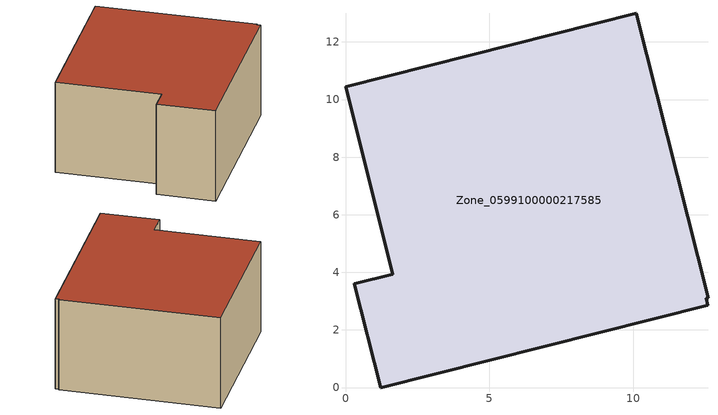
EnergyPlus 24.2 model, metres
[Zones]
Zone_0599100000217585
 floor ground (C_G): 0.31,3.61 1.64,3.94 0,10.44 10.1,12.99 12.59,3.11 12.52,3.1 12.58,2.85 1.22,0 z0
 wall outside (C_F): 1.64,3.94 0.31,3.61 1.22,0 12.58,2.85 12.52,3.1 12.59,3.11 10.1,12.99 0,10.44 1.64,3.94 z0:6.21
 roof outside (C_R): 12.58,2.85 12.52,3.1 12.59,3.11 10.1,12.99 0,10.44 1.64,3.94 0.31,3.61 1.22,0 z6.21
[BUILDING]
Pand.0599100000217585: North Axis=0; Terrain=City; Loads Convergence Tolerance Value=0.04; Temperature Convergence Tolerance Value=0.4; Solar Distribution=FullExterior; Maximum Number of Warmup Days=25; Minimum Number of Warmup Days=1
[Site:Location]
Rotterdam.The.Hague.AP_ZH_NLD Design_Conditions: Latitude=51.96; Longitude=4.45; Time Zone=1; Elevation=-4.5
[SITE:GROUNDTEMPERATURE:BUILDINGSURFACE]
18, 18, 18, 18, 18, 18, 18, 18, 18, 18, 18, 18
[MATERIAL] Thermal Absorptance=0.9; Solar Absorptance=0.7; Visible Absorptance=0.7
Name | Roughness | Thickness | Conductivity | Density | Specific Heat
G.TC.1946-1964 | MediumSmooth | 0.15 | 1 | 540 | 1210
F.TC.1946-1964 | Rough | 0.3 | 0.857143 | 1920 | 840
R.TC.1946-1964 | MediumRough | 0.2 | 0.235294 | 1500 | 1000
[CONSTRUCTION]
C_G: G.TC.1946-1964
C_F: F.TC.1946-1964
C_R: R.TC.1946-1964
[ZONE]
Zone_0599100000217585: Type=1; Multiplier=1; Ceiling Height=Autocalculate; Volume=Autocalculate; Floor Area=autocalculate; Part of Total Floor Area=Yes
[ZONEINFILTRATION:DESIGNFLOWRATE]
Infil_Zone_0599100000217585: Zone or ZoneList or Space or SpaceList=Zone_0599100000217585; Schedule=AlwaysOn; Design Flow Rate Calculation Method=Flow/Area; Flow Rate per Floor Area=0.003; Constant Term Coefficient=1; Temperature Term Coefficient=0; Velocity Term Coefficient=0; Velocity Squared Term Coefficient=0
[HVACTEMPLATE:ZONE:IDEALLOADSAIRSYSTEM]
Zone_0599100000217585: Maximum Heating Supply Air Temperature=50; Minimum Cooling Supply Air Temperature=13; Maximum Heating Supply Air Humidity Ratio=0.0156; Minimum Cooling Supply Air Humidity Ratio=0.0077; Heating Limit=NoLimit; Cooling Limit=NoLimit; Dehumidification Control Type=ConstantSensibleHeatRatio; Cooling Sensible Heat Ratio=0.7; Dehumidification Setpoint=60; Humidification Control Type=None; Humidification Setpoint=30; Outdoor Air Method=None; Outdoor Air Flow Rate per Person=0.00944; Outdoor Air Flow Rate per Zone Floor Area=0; Outdoor Air Flow Rate per Zone=0; Demand Controlled Ventilation Type=None; Outdoor Air Economizer Type=NoEconomizer; Heat Recovery Type=None; Sensible Heat Recovery Effectiveness=0.7; Latent Heat Recovery Effectiveness=0.65
[ZONECONTROL:THERMOSTAT]
ThermostatControl_Zone_0599100000217585: Zone or ZoneList=Zone_0599100000217585; Control Type Schedule=DualSetpointControlType; Control 1=Thermostat_Zone_0599100000217585; Temperature Difference Between Cutout And Setpoint=0
[THERMOSTATSETPOINT:DUALSETPOINT]
Thermostat_Zone_0599100000217585: Heating Setpoint Temperature Schedule=HeatingSetpoint_Zone_0599100000217585; Cooling Setpoint Temperature Schedule=CoolingSetpoint_Zone_0599100000217585
[SCHEDULE:COMPACT]
HeatingSetpoint_Zone_0599100000217585: Through: 12/31, For: AllDays, Until: 24:00, 21
CoolingSetpoint_Zone_0599100000217585: Through: 12/31, For: AllDays, Until: 24:00, 24
DualSetpointControlType: Through: 12/31, For: AllDays, Until: 24:00, 4
AlwaysOn: Through: 12/31, For: AllDays, Until: 24:00, 1
